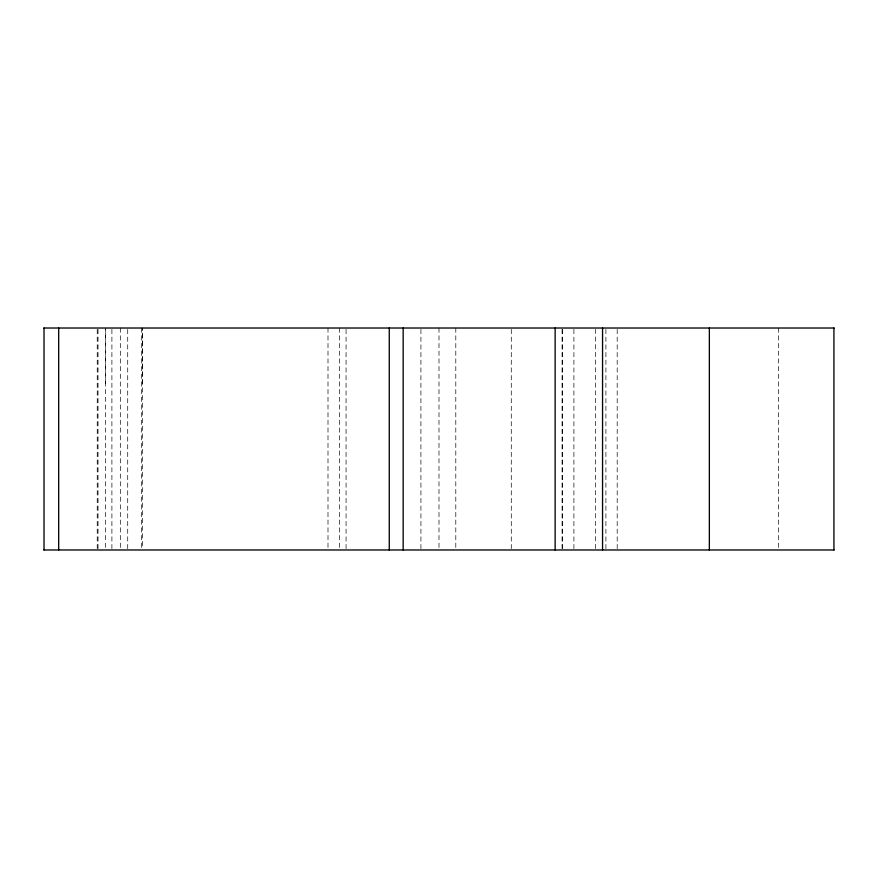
<?xml version="1.0" encoding="UTF-8"?>
<svg xmlns="http://www.w3.org/2000/svg" width="878" height="878" viewBox="0 0 878 878"><rect width="100%" height="100%" fill="white"/><g stroke="black" fill="none" stroke-linecap="round" stroke-linejoin="round"><path stroke-width="0.66" stroke-dasharray="4.39 3.29" d="M105.514 383.51L105.514 329.371M142.51 383.51L142.51 328.021L142.51 548.629M595.591 548.618L595.591 329.382M778.599 328.021L778.599 548.618M617.19 329.382L617.19 548.618M605.908 329.382L605.908 548.618M573.905 329.382L573.905 548.618M562.611 329.382L562.611 548.618M562.074 329.382L562.074 548.618M511.281 329.382L511.281 548.618M455.803 328.021L455.803 548.618M438.989 328.021L438.989 548.629M420.924 329.382L420.924 548.618M346.064 329.382L346.064 548.618M339.545 328.021L339.545 548.618M327.999 328.021L327.999 548.629M141.588 328.021L141.588 548.618M127.716 329.382L127.716 548.618M120.319 328.021L120.319 548.618M111.901 329.382L111.901 548.618M105.514 328.021L105.514 548.629M98.029 329.382L98.029 548.618M97.228 329.371L97.228 548.629"/><path stroke-width="1.32" d="M43.9 328.021L834.1 328.021M43.9 549.979L834.1 549.979M833.924 328.021L833.924 549.979M709.347 328.021L709.347 549.979M602.56 328.021L602.56 549.979M555.137 328.021L555.137 549.979M403.167 328.021L403.167 549.979M389.261 328.021L389.261 549.979M58.694 328.021L58.694 549.979M44.021 328.021L44.021 549.979"/></g></svg>
